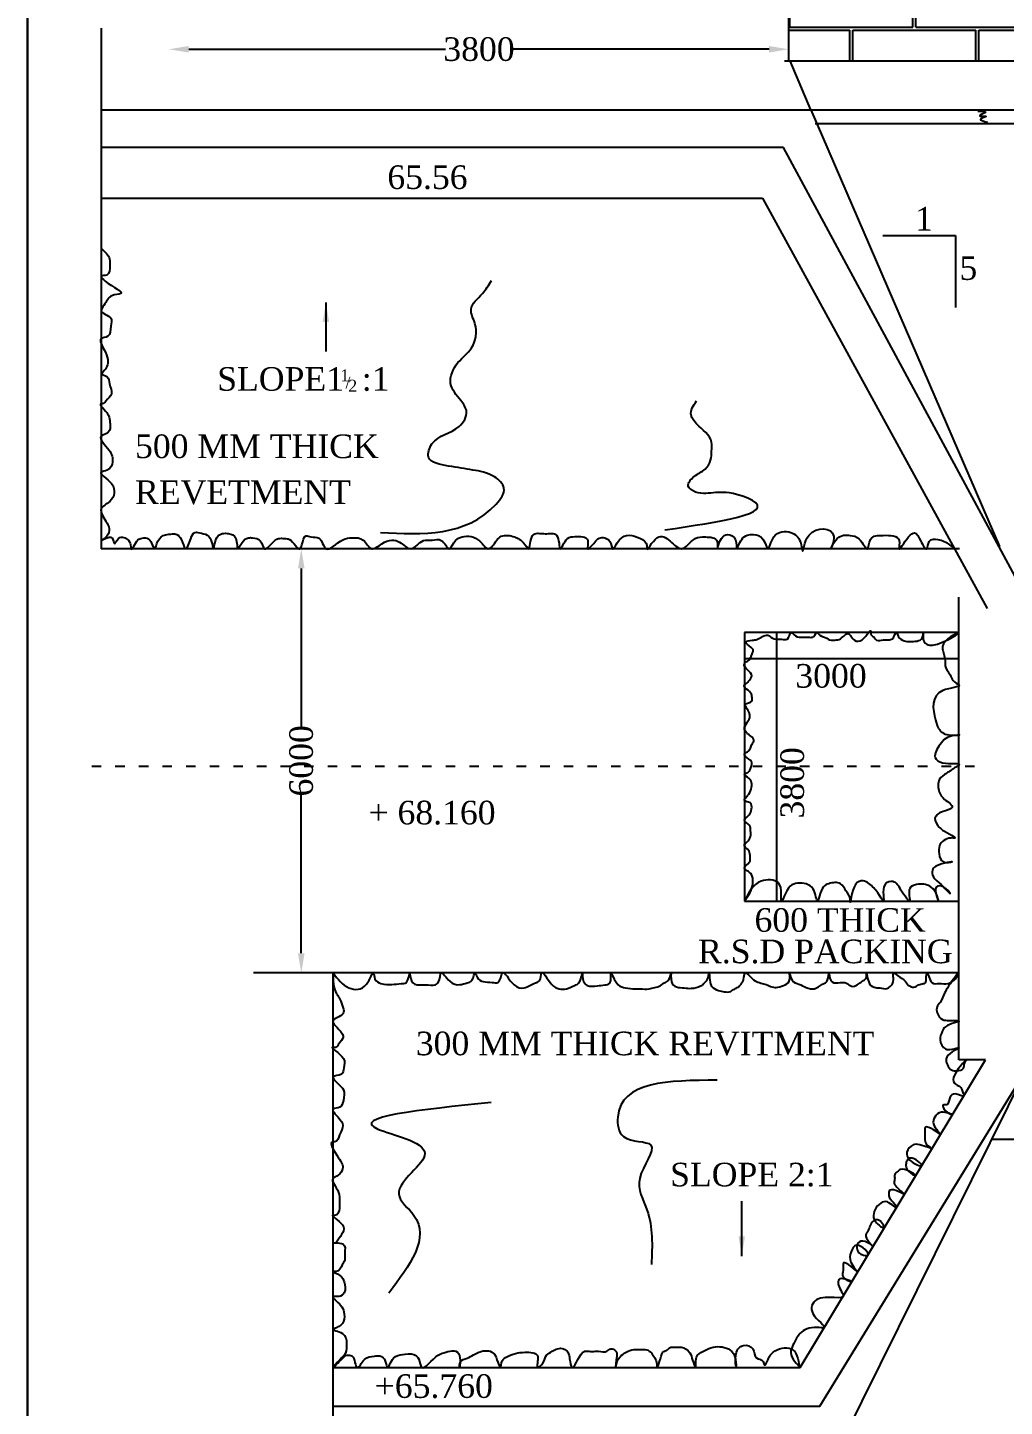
# Model space of a CAD drawing. Header units: millimetres. Extents: x 714 to 94318, y 2537 to 52531.
# Drawn here: x 714 to 13127, y 11307 to 28834 of the extents above; entities that cross this region are included whole.
import ezdxf

# ---------------------------------------------------------------- set-up
doc = ezdxf.new("R2010")
doc.units = ezdxf.units.MM
doc.header["$MEASUREMENT"] = 0
doc.linetypes.add('ACAD_ISO03W100', pattern=[30, 12, -18])
for name, color, linetype in [('DIM', 5, 'Continuous'), ('DO LINE', 3, 'Continuous'), ('DWG.LINE', 10, 'Continuous'), ('HATCH', 2, 'Continuous'), ('TEXT', 7, 'Continuous')]:
    doc.layers.add(name, color=color, linetype=linetype)
doc.layers.add('TITLE', color=7, linetype='Continuous', lineweight=30)
doc.styles.get("Standard").update_dxf_attribs({"font": 'times.ttf', "height": 300})
doc.dimstyles.get("Standard").update_dxf_attribs({"dimtxt": 300, "dimasz": 250, "dimexe": 0.18, "dimexo": 0.0625, "dimgap": 0.09, "dimtad": 0, "dimtih": 1, "dimtoh": 1, "dimdec": 0, "dimzin": 0, "dimdsep": 46, "dimtxsty": 'Standard', "dimcen": 300, "dimclre": 256, "dimclrt": 4, "dimadec": 0, "dimazin": 0, "dimtfac": 1, "dimtdec": 0, "dimtofl": 0, "dimtmove": 0, "dimatfit": 3, "dimfxl": 0, "dimtolj": 1, "dimtzin": 0, "dimarcsym": 0})

# ---------------------------------------------------------------- blocks, each defined once
blk = doc.blocks.new('*D5')
at = {"layer": 'Defpoints', "color": 0, "ltscale": 0.2}
for p in [(4191.599769747903, 22210.0165493227), (4191.599769747903, 16816.98980418322), (4191.599769747903, 16816.98980418322)]:
    blk.add_point(p, dxfattribs=at)
at = {"layer": 'DIM', "lineweight": -2, "ltscale": 0.2}
for p, q in [((4191.599769747904, 22210.0165493227), (4191.779769747905, 22210.0165493227)), ((4191.599769747903, 16816.98980418322), (4191.419769747903, 16816.98980418322))]:
    blk.add_line(p, q, dxfattribs=at)
at = {"layer": 'DIM', "color": 0, "lineweight": -2, "ltscale": 0.2}
for p, q in [((4191.599769747904, 21960.0165493227), (4191.599769747904, 19939.15193666644)), ((4191.599769747903, 17066.98980418322), (4191.599769747904, 19087.85441683948))]:
    blk.add_line(p, q, dxfattribs=at)
at = {"layer": 'DIM', "color": 0, "ltscale": 0.2}
for points in [[(4149.933103081237, 21960.0165493227), (4233.266436414571, 21960.0165493227), (4191.599769747904, 22210.0165493227)], [(4149.933103081236, 17066.98980418322), (4233.26643641457, 17066.98980418322), (4191.599769747903, 16816.98980418322)]]:
    blk.add_solid(points, dxfattribs=at)
at = {"layer": 'DIM', "color": 4, "ltscale": 0.2, "insert": (4191.599769747901, 19513.50317675296), "char_height": 300, "attachment_point": 5, "rotation": 90}
blk.add_mtext('\\A1;6000', dxfattribs=at)
blk = doc.blocks.new('*D26')
at = {"layer": 'Defpoints', "color": 0, "ltscale": 0.2}
for p in [(2512.682348492584, 28558.59366440629), (2512.682348492584, 28558.59366440629), (10386.87279926366, 28558.59366440629)]:
    blk.add_point(p, dxfattribs=at)
at = {"layer": 'DIM', "lineweight": -2, "ltscale": 0.2}
for p, q in [((2512.682348492584, 28558.59366440629), (2512.682348492584, 28558.77366440629)), ((10386.87279926366, 28558.59366440629), (10386.87279926366, 28558.77366440629))]:
    blk.add_line(p, q, dxfattribs=at)
at = {"layer": 'DIM', "color": 0, "lineweight": -2, "ltscale": 0.2}
for p, q in [((2762.682348492584, 28558.59366440629), (6023.588078564495, 28558.59366440629)), ((10136.87279926366, 28558.59366440629), (6875.967069191747, 28558.59366440629))]:
    blk.add_line(p, q, dxfattribs=at)
at = {"layer": 'DIM', "color": 0, "ltscale": 0.2}
for points in [[(2762.682348492584, 28600.26033107296), (2762.682348492584, 28516.92699773962), (2512.682348492584, 28558.59366440629)], [(10136.87279926366, 28600.26033107296), (10136.87279926366, 28516.92699773962), (10386.87279926366, 28558.59366440629)]]:
    blk.add_solid(points, dxfattribs=at)
at = {"layer": 'DIM', "color": 4, "ltscale": 0.2, "insert": (6449.777573878121, 28558.59366440629), "char_height": 300, "attachment_point": 5}
blk.add_mtext('\\A1;3800', dxfattribs=at)

msp = doc.modelspace()

# ---------------------------------------------------------------- hatches: boundary and pattern name
at = {"layer": 'HATCH', "ltscale": 0.2}
h = msp.add_hatch(dxfattribs=at)
h.set_pattern_fill('AR-B816C', color=256, scale=100, style=0)
h.set_pattern_definition([(0, (0, 0), (800, 800), [1562.5, -37.5]), (0, (-800, 37.5), (800, 800), [1562.5, -37.5]), (90, (0, 0), (-799.9999999999999, 800), [-837.5, 762.5]), (90, (-37.5, 0), (-799.9999999999999, 800), [-837.5, 762.5])])
h.paths.add_polyline_path([(24861.96622752261, 34321.30951749459), (10386.87279926366, 34321.30951749459), (10386.87279926366, 28412.62532419915), (24861.96622752261, 28412.62532419915)])

# ---------------------------------------------------------------- linework, layer by layer
at = {"layer": 'DO LINE', "linetype": 'ACAD_ISO03W100', "ltscale": 10}
msp.add_line((12748.61037561134, 19443.23665041848), (1415.148745677114, 19443.23665041848), dxfattribs=at)
at = {"layer": 'DWG.LINE', "ltscale": 0.2}
for p, q in [((10386.87279926366, 28412.62532419915), (10386.87279926366, 43644.58497845074)), ((1649.680527209013, 28826.65173444283), (1649.680527209013, 22210.0165493227)), ((10333.54033493888, 28412.62532419915), (46323.29789634663, 28412.62532419915)), ((10668.76240320748, 27789.88165752278), (10403.03367279068, 28412.62532419915)), ((1649.680527209013, 27789.88165752278), (24861.96622752262, 27789.88165752278)), ((10668.76240320748, 27789.88165752278), (13065.71337441322, 22238.91311794712)), ((10720.14626521038, 27615.66658416604), (24861.96622752262, 27615.66658416604)), ((10318.1533260608, 27308.22654493552), (1649.680527209013, 27308.22654493552)), ((13431.18185313756, 21541.76685776326), (10318.1533260608, 27308.22654493552)), ((1649.680527209013, 26663.89085904355), (10052.03589574306, 26663.89085904355)), ((10052.03589574306, 26663.89085904355), (12909.21784834703, 21450.82057979293)), ((11580.57702069395, 26192.65560590992), (12505.29002445354, 26192.65560590992)), ((12505.29002445354, 26192.65560590992), (12505.29002445354, 25275.25829081408)), ((12556.93934955198, 22210.0165493227), (1649.680527209013, 22210.0165493227)), ((12547.75930898864, 15714.18481080743), (12547.75930898864, 21593.18402643333)), ((12547.75930898864, 21143.77065961424), (9824.73459367227, 21143.77065961424)), ((9824.73459367227, 21143.77065961424), (9824.73459367227, 17728.77349665575)), ((10230.04805719422, 21143.77065961424), (10230.04805719422, 17728.77349665575)), ((9824.73459367227, 20813.79526485183), (12547.75930898864, 20813.79526485183)), ((9824.73459367227, 17728.77349665575), (12547.75930898864, 17728.77349665575)), ((12547.75930898864, 16816.98980418322), (3585.247469197726, 16816.98980418322)), ((4596.250591034739, 10624.08557720788), (4596.250591034739, 16816.98980418322)), ((10529.3983014531, 11804.24984810755), (12887.45400855754, 15714.18481080743)), ((10781.41071949422, 11312.03968817621), (13409.97883468308, 15599.36471136005)), ((10944.89211547136, 10624.08557720788), (13409.97883468308, 15599.36471136005)), ((12887.45400855754, 15714.18481080743), (12547.75930898864, 15714.18481080743)), ((12965.62884953687, 14702.53410814877), (24861.96622752261, 14702.53410814877)), ((4596.250591034739, 11804.24984810755), (10529.3983014531, 11804.24984810755)), ((4596.250591034739, 11312.03968817621), (10781.41071949422, 11312.03968817621))]:
    msp.add_line(p, q, dxfattribs=at)
at = {"layer": 'HATCH', "ltscale": 0.2}
for points in [[(12790.37594973066, 27770.94456243266), (12884.83627133493, 27755.6778383777), (12812.60176170626, 27711.26586220703), (12893.170888755, 27704.32646618121), (12826.49295626182, 27673.7931500667), (12912.61866044605, 27630.76910589937)], [(5196.960542994493, 22418.27024933341), (6666.896086226159, 22778.22525632227), (6767.774268490088, 22979.80018630406), (6645.279565783101, 23123.78218909958), (6371.468034306134, 23210.17142229393), (6061.628474728728, 23260.56507599686), (5809.433760111977, 23375.75077278432), (5852.667097415251, 23541.3301232747), (6198.53438867582, 23764.5022433663), (6292.20666890248, 23951.67894155154), (6219.033712706761, 24092.8557726873), (6089.333404379722, 24308.82877688057), (6183.005684606382, 24575.19559236188), (6355.939330236637, 24762.37213296205), (6399.172667539911, 25071.93348624796), (6348.733724616584, 25251.91106853492), (6492.845244183787, 25453.48599851673), (6608.134341270605, 25619.06519142204)], [(8810.065036267042, 22448.8215801589), (9926.378421553702, 22822.70458512416), (9812.210077885306, 22873.40064455793), (9457.019280138484, 22924.09670399173), (9203.311652152799, 22930.43367202466), (9108.171513971058, 23006.47760359029), (9184.28374308336, 23126.88062655673), (9323.82302740065, 23221.93561980629), (9393.592521350656, 23336.00167473976), (9406.277991675131, 23450.06757208818), (9406.277991675131, 23564.13362702169), (9215.43422622187, 23797.33146623953), (9144.39606667246, 23908.86260789179), (9215.43422622187, 24091.36832730239)], [(9824.73459367227, 17728.77349665575), (10035.19376707764, 17983.54583373471), (10253.99915947375, 17962.21811407816), (10291.35632228147, 17818.25596700024), (10291.35632228147, 17728.77349665575), (10403.42751428741, 17919.56267476507), (10499.48832428025, 17956.88622356029), (10696.94693588174, 17882.23912596985), (10750.31418428541, 17728.77349665575), (10825.02821348369, 17908.89873614427), (10894.40554748324, 17951.55417545736), (11043.83390229696, 17951.55417545736), (11113.21123629657, 17860.9114063133), (11166.57818828302, 17748.94091751272), (11166.57818828302, 17728.77349665575), (11235.95581869979, 17940.89039442161), (11332.01662869263, 17988.87772425258), (11465.43460149318, 17898.23495510852), (11518.80184989684, 17834.25179613891), (11588.17918389646, 17728.77349665575), (11609.52596469101, 17940.89039442161), (11710.92376629967, 17978.21394321683), (11812.32127149118, 17871.57518734905), (11924.39246349712, 17728.77349665575), (11924.39246349712, 17892.90306459068), (12009.78017950983, 17940.89039442161), (12180.55501870095, 17919.56267476507), (12255.26904789917, 17834.25179613891), (12292.62621070689, 17728.77349665575), (12260.60574309784, 17908.89873614427), (12356.66684950783, 17908.89873614427), (12436.71757390472, 17828.91974803596), (12297.96290590556, 17962.21811407816), (12212.57548631, 18063.52482184299), (12217.91218150867, 18138.17176184838), (12265.94243829645, 18180.82720116145), (12463.40134631516, 18228.81468857746), (12351.33015430922, 18228.81468857746), (12297.96290590556, 18330.12139634232), (12303.29960110417, 18436.75999462503), (12447.390964302, 18532.73481187201), (12495.42151750706, 18532.73481187201), (12340.65676391189, 18634.04136205179), (12297.96290590556, 18671.36491084701), (12244.59565750189, 18783.33555723264), (12281.95282030961, 18836.65477758148), (12378.01363030245, 18879.31021689458), (12463.40134631516, 18921.96565620764), (12367.34023990511, 19023.2723639725), (12297.96290590556, 19119.24718121946), (12303.29960110417, 19279.20515743608), (12388.68702069973, 19353.85209744144), (12511.431603103, 19433.83108554975), (12547.75930898864, 19460.49085330922), (12341.36846159975, 19488.95843688134), (12247.78273519437, 19554.95978771921), (12308.33810060355, 19721.79650940635), (12381.73870520585, 19798.79792779882), (12478.99466933339, 19833.63194781021), (12554.23039279674, 19842.79882835742), (12420.27412636811, 19842.79882835742), (12289.98809766158, 19925.30043811223), (12249.61755763827, 20033.46934491629), (12343.44308555528, 20407.23006387468), (12547.75930898864, 20478.73144848985), (12473.72911426181, 20533.73257418809), (12437.02881196066, 20605.23395880326), (12396.65856835456, 20669.40196504872), (12374.63832769042, 20722.56974615451), (12372.80320882931, 20779.40405886012), (12343.29695187759, 20921.39702302357), (12341.46183301654, 20969.06461276702), (12547.75930898864, 21143.77065961424), (12277.23622988519, 20998.39844141604), (12130.4350206806, 21000.23178600846), (12095.5698372405, 21064.39979225391), (12095.5698372405, 21143.77065961424), (12082.72459804738, 21079.06670657842), (12016.66417247214, 21036.89930819735), (11923.07814964961, 21029.56577224255), (11851.51266390836, 21038.73265278977), (11781.78200061101, 21088.23358712564), (11770.77188027895, 21112.06738199736), (11756.09181864193, 21143.77065961424), (11702.87633584265, 21066.23313684636), (11653.33079434838, 21051.56622252185), (11589.10519121704, 21049.7328779294), (11502.85964383878, 21047.89937575193), (11466.15934153763, 21088.23358712564), (11431.29386168037, 21121.2342625446), (11427.62392037542, 21156.06828255596), (11294.89422830421, 21038.7361196611), (11203.14362075995, 21060.73641235533), (11175.61831992975, 21095.57043236672), (11148.09301909962, 21128.57110778565), (11043.49717236217, 21066.23660371767), (10971.93139020377, 21047.90284262324), (10924.22096757049, 21047.90284262324), (10850.8203629682, 21080.90351804218), (10760.90457786783, 21130.40445237808), (10751.72957639681, 21143.77065961424), (10705.85427262465, 21095.57043236672), (10650.80367096432, 21084.57036481213), (10566.39294602996, 21086.40370940455), (10470.97210076352, 21102.90396832148), (10414.08667665929, 21143.77065961424), (10370.9541212027, 21061.87307339584), (10295.10570339498, 21060.58859756868), (10201.25912985706, 21063.15754922296), (10120.2684665313, 21109.39647280905), (9981.426948293636, 21056.73548525741), (9919.71970566042, 21047.74446963758), (9843.8712878527, 21024.62500784453), (9908.149653244938, 20955.26662246542), (9935.14673863165, 20920.58750856842), (9924.861951178464, 20887.19271291347), (9906.864091865427, 20838.38483767313), (9881.152864275442, 20792.14591408704), (9833.586796816671, 20762.60438832847), (9824.73459367227, 20751.04473622446), (9863.659210612997, 20668.80156596866), (9917.138801133959, 20592.76425297558), (9886.285031608772, 20539.3326744787), (9841.033093200007, 20492.06613871391), (9824.73459367227, 20479.73589566469), (9913.020677028515, 20360.00576090606), (9919.191490216996, 20333.28989286508), (9915.07751595229, 20271.63804727868), (9838.971808018337, 20234.6468453758), (9886.160536386364, 20121.43584697993), (9891.793945198355, 20077.44455911004), (9884.014179469377, 20041.40658923736), (9864.918094444845, 20018.79455133874), (9852.894523719267, 19992.64929880141), (9824.73459367227, 19935.9021306342), (9861.346860066173, 19860.76919830262), (9888.223007236898, 19838.86377181474), (9940.560205884103, 19781.62682927985), (9937.023948734568, 19749.12207404594), (9924.269709620625, 19732.67964884616), (9903.051870306372, 19687.45557304891), (9875.468471705739, 19637.28505979149), (9824.73459367227, 19603.24952328103), (9880.658736809506, 19534.58908213436), (9913.16295728262, 19503.6983130888), (9906.78287355369, 19436.85403976295), (9891.719840899284, 19393.28996499174), (9853.666097680747, 19359.23079072224), (9824.73459367227, 19342.59721484422), (9883.793348658306, 19289.27894000575), (9917.090485131019, 19217.99234382788), (9914.71203354944, 19179.18071930751), (9879.029627899756, 19090.22552857504), (9844.527555524895, 19051.69913301399), (9824.73459367227, 19009.11728592409), (9895.265879816317, 18978.70163583558), (9913.531700274558, 18903.6764916853), (9887.147902066587, 18828.65134753502), (9840.472568282159, 18787.2759716674), (9824.73459367227, 18760.91593069275), (9885.122186948429, 18696.02917898691), (9901.35843886499, 18618.97638786476), (9901.35843886499, 18552.06198918706), (9870.921431917523, 18498.77349792499), (9836.419655959879, 18462.2747493358), (9824.73459367227, 18452.13619930629), (9881.12915089971, 18366.51330226057), (9895.335834274592, 18293.51580508219), (9895.335834274592, 18238.76776099092), (9868.951739649405, 18206.32446393053), (9824.73459367227, 18151.57641983926), (9856.81404830335, 18116.72790200234), (9913.640781802766, 18068.06295641174), (9929.877033719327, 17974.78851675941), (9927.84746517759, 17942.34506211395), (9824.73459367227, 17728.77349665575)], [(4596.250591034739, 16816.98980418322), (4797.8668014984, 16629.16480105958), (5021.585605337052, 16675.48488095176), (5111.121976426453, 16816.98980418322), (5128.537672366307, 16739.97026350882), (5204.006083328626, 16683.90323246218), (5343.332243681944, 16670.36982747697), (5459.437080892443, 16681.96982135641), (5527.165149612934, 16697.43663744739), (5569.736883734528, 16816.98980418322), (5592.957910460071, 16716.77011816486), (5633.594929542684, 16676.1699032092), (5770.985782022588, 16668.4364163712), (5896.766269348329, 16668.4364163712), (5937.402992013725, 16703.23671317965), (5970.299372437294, 16816.98980418322), (6077.465156264952, 16711.0480470375), (6207.115962920245, 16668.51442097608), (6298.064761949063, 16689.78115521427), (6359.987499883864, 16722.64804091695), (6402.559234005399, 16816.98980418322), (6425.780260730942, 16765.18182456342), (6503.183683149458, 16707.18138241101), (6617.353805321036, 16697.51464205227), (6690.886908410001, 16697.51464205227), (6747.004315559112, 16816.98980418322), (6894.95325214701, 16666.72929741212), (7024.604058802302, 16628.06233597719), (7167.800242067897, 16691.86285386185), (7218.112318431318, 16716.99641031155), (7245.203664486413, 16816.98980418322), (7375.596403383533, 16670.58114904293), (7561.364320770721, 16616.44737151702), (7667.794100700412, 16658.98099757842), (7721.976496393385, 16693.78129438686), (7762.61321905878, 16816.98980418322), (7780.028914998635, 16709.24811047787), (7826.470968449721, 16658.98099757842), (7952.251455775462, 16655.11433295195), (8047.070574133832, 16664.78107331067), (8110.928323524771, 16687.98121865463), (8124.473996552289, 16816.98980418322), (8220.258545718389, 16666.78114289697), (8311.207344747207, 16630.04743498276), (8436.987832072948, 16614.58077647683), (8498.910570007749, 16614.58077647683), (8611.145384305972, 16614.58077647683), (8682.74347593874, 16631.98084608853), (8756.27687544492, 16659.04765605897), (8787.238244412292, 16682.2478014029), (8847.225674473739, 16713.18143358489), (8862.706358957454, 16732.51491430236), (8889.797705012548, 16816.98980418322), (8896.028987309022, 16705.45172878832), (9056.641162931686, 16626.18455239772), (9151.460281289998, 16622.31773018619), (9265.630107044417, 16653.25136236817), (9302.396806797478, 16676.4515077121), (9329.487856435357, 16705.45172878832), (9346.903848792426, 16720.9185448793), (9354.644191034255, 16736.38536097028), (9373.994898430305, 16816.98980418322), (9383.670252128271, 16726.71862061156), (9408.826290310011, 16643.58462200942), (9492.035043514159, 16595.25092021577), (9565.568146603124, 16577.85085060407), (9648.77689980733, 16583.65076875125), (9695.218953258416, 16612.65098982747), (9743.5960181657, 16637.78454627717), (9759.076702649356, 16649.38469774168), (9786.167752287234, 16682.25158344436), (9797.778413858614, 16699.65165305606), (9813.259098342329, 16734.45194986451), (9828.739782826044, 16816.98980418322), (9940.277423879015, 16730.95261601376), (10083.47360714461, 16674.88542738208), (10226.6697904102, 16632.35180132065), (10317.61888585624, 16659.4186112911), (10393.08700040134, 16711.61913529629), (10393.08700040134, 16816.98980418322), (10427.91868869826, 16727.08579380222), (10514.99746481481, 16674.88542738208), (10607.88127529976, 16634.28521242645), (10714.31105522951, 16616.88498522967), (10813.00019650016, 16672.95217386135), (10851.70190770942, 16692.28565457882), (10880.72826522065, 16729.01920490799), (10896.20894970436, 16816.98980418322), (10920.55102626554, 16723.17090814727), (11121.79992455366, 16688.37061133882), (11181.78765103227, 16649.70364990388), (11257.25576557737, 16665.17046599486), (11301.76280757232, 16698.03735169754), (11344.33454169391, 16727.03757277376), (11373.36089920514, 16765.70453420869), (11373.36089920514, 16816.98980418322), (11413.99762187054, 16680.63728208587), (11493.3360557452, 16630.37016918641), (11543.64842852583, 16626.50350455992), (11630.72720464232, 16618.77017530697), (11673.29893876391, 16643.90357417162), (11698.45497694559, 16670.97054172712), (11713.93566142931, 16713.50416778855), (11715.87067288544, 16750.23771811769), (11715.87067288544, 16816.98980418322), (11768.11805712222, 16785.03801492616), (11870.67751772242, 16707.70409205629), (11919.0545826297, 16651.63706100965), (11975.17198977881, 16638.10365602444), (12008.06837020238, 16649.70364990388), (12066.12108522485, 16676.77061745938), (12120.30348091776, 16692.23727596531), (12131.91384607193, 16717.37083241501), (12131.91384607193, 16759.90445847643), (12143.52450764331, 16816.98980418322), (12204.57992886228, 16694.17068707108), (12295.52902430831, 16684.50394671233), (12411.63415793609, 16682.57053560656), (12460.01122284331, 16705.77083853557), (12504.51796842105, 16742.50438886473), (12547.75930898864, 16816.98980418322), (12417.43919230456, 16649.70364990388), (12367.12711594114, 16560.76973315456), (12309.07469733589, 16442.83543774401), (12270.36498286232, 16386.09299712861), (12272.29999431851, 16310.69232777946), (12340.02806303895, 16225.6250756566), (12417.43118904025, 16214.02492419211), (12489.02928067307, 16214.02492419211), (12547.75930898864, 16206.29159493916), (12376.83774328546, 16134.16034283765), (12336.20102062006, 16074.22664716453), (12309.10967456503, 15967.89250321846), (12376.83774328546, 15851.89161891368), (12458.11118861631, 15848.02495428719), (12547.75930898864, 15865.42502389889), (12396.3325094388, 15748.64866351197), (12402.13784022449, 15648.11459529816), (12454.38522446126, 15584.3140774135), (12524.04830463795, 15572.71408353405), (12605.32174996875, 15605.58096923673), (12622.7374459086, 15673.24815174789), (12641.18357875662, 15703.16104349095), (12493.12428423722, 15519.9199366064), (12491.18927278108, 15417.4526148719), (12541.5013491445, 15384.58572916919), (12566.65738732618, 15367.18550197245), (12584.07337968325, 15336.25202737554), (12609.34548887581, 15253.04802712069), (12500.8646264791, 15280.18483874385), (12431.20154630247, 15227.9844723237), (12392.49983509321, 15140.98380909511), (12351.76440550148, 15140.33440106129), (12374.98543222703, 15068.80055392368), (12465.35698380162, 15014.29807370769), (12326.6083673198, 15047.53366210044), (12241.46460265946, 14983.73314421577), (12225.98391817574, 14898.66589209295), (12315.12175029122, 14765.19030650696), (12121.39488903381, 14853.48278841141), (12115.58955824812, 14774.21545443579), (12146.55092721555, 14629.21434905479), (12206.36209614115, 14584.85395015571), (12051.73180885718, 14633.08117126633), (11966.58804419683, 14631.14776016056), (11887.24961032218, 14538.3470211997), (11924.0163100753, 14439.74636409167), (12075.32862366475, 14367.58497140517), (11931.67158058181, 14464.3417675602), (11906.51554240013, 14454.67502720145), (11879.42449276225, 14410.20814761933), (11877.48918488889, 14352.20770546695), (11906.51554240013, 14296.14051683524), (11998.70841374502, 14240.53961080916), (11827.17710852547, 14323.20748439073), (11792.34571664577, 14313.54074403201), (11774.9297242887, 14298.073927941), (11732.3579901671, 14257.47355540033), (11732.3579901671, 14207.20660008595), (11724.35887571308, 14154.41245315829), (11759.19056401, 14094.47875748517), (11854.99720289721, 14002.24944398534), (11670.08192293457, 14055.12897998362), (11668.14691147843, 13958.46157639631), (11733.9396723255, 13879.19424242066), (11755.67284837504, 13837.55792918195), (11639.12055396719, 13906.26120997616), (11555.9120971802, 13892.72780499092), (11464.96300173417, 13709.05973817501), (11488.18402845971, 13658.79262527556), (11597.92601501909, 13575.9950419544), (11519.04491199763, 13679.2950719709), (11459.05718551902, 13661.89500235923), (11385.52408243006, 13528.49389085767), (11366.17307861685, 13491.7603405285), (11457.28444663771, 13342.79470501302), (11356.49772491882, 13402.82626619414), (11263.61361801665, 13381.55953195595), (11267.48393734614, 13271.3587233834), (11315.86100225343, 13238.49183768072), (11388.77523324424, 13229.19833495816), (11251.81769569771, 13357.68397704323), (11178.28429619153, 13270.68331381463), (11176.34928473533, 13141.14902452461), (11260.65200683816, 13016.75488803291), (11083.46517783316, 13131.48228416589), (11077.66014346469, 13038.68154520504), (11075.72483559133, 12953.61429308221), (11185.96496313601, 12892.91494542599), (11037.02312438207, 12928.48073663248), (11046.69877449726, 12783.47963125148), (11082.1767575456, 12720.82183815495), (10743.04722030577, 12664.71375947731), (10692.32015986781, 12487.32845143357), (10834.7555467772, 12310.5682383005), (10743.04722030577, 12309.94298580475), (10527.45706523582, 12233.92080097747), (10451.36647457886, 12107.2168969569), (10413.32132745895, 12018.52424293503), (10529.3983014531, 11804.24984810755)], [(4596.250591034739, 16816.98980418311), (4641.046987482638, 16553.03734941198), (4669.446126206953, 16508.45023242879), (4712.044834293367, 16407.11578969331), (4730.301465818542, 16313.88799521883), (4667.417743334023, 16259.16737092807), (4596.250591034739, 16214.58025394488), (4707.554410189565, 16053.24687532132), (4723.782362424652, 16001.36357004262), (4668.606969124754, 15917.05335654985), (4626.414056179812, 15871.65546443104), (4596.250591034739, 15871.65546443104), (4727.213391469559, 15731.22968369303), (4730.459159766906, 15611.24977661369), (4701.248430759646, 15530.18219090832), (4596.250591034739, 15497.75512510914), (4659.124879438605, 15409.41798298349), (4727.282753093459, 15331.59302506549), (4727.282753093459, 15195.3996638791), (4681.84407185117, 15111.08929280128), (4596.250591034739, 15085.14779774699), (4659.220622192952, 14983.80248164234), (4720.887255670328, 14880.03602867009), (4678.694342725386, 14760.05612159075), (4617.02770924801, 14669.26049493815), (4596.250591034739, 14669.26049493815), (4662.462833483936, 14470.57189292222), (4717.638226783834, 14327.89296099092), (4662.462833483936, 14246.82537528555), (4596.250591034739, 14207.91305391162), (4662.472615251376, 14038.35893544334), (4678.700567486463, 13895.68000351204), (4672.209327308985, 13798.39896369961), (4626.770646066696, 13736.78761747372), (4596.250591034739, 13736.78761747372), (4714.408761432278, 13615.76213351879), (4655.987896252249, 13421.19989630883), (4617.040455187438, 13382.28757493489), (4596.250591034739, 13382.28757493489), (4720.900001609756, 13372.55937640261), (4743.61949043948, 13252.5794693233), (4743.61949043948, 13165.02647045808), (4711.163289552147, 13106.65790960463), (4636.514175719814, 13022.34753852678), (4596.250591034739, 13022.34753852678), (4681.999098044704, 12972.84203422416), (4737.174491344602, 12891.77444851876), (4737.174491344602, 12752.33830195994), (4669.016617689806, 12703.69778205373), (4596.250591034739, 12703.69778205373), (4691.775233589404, 12592.85449919003), (4733.968442951562, 12508.54428569725), (4727.477202774084, 12388.56437861791), (4639.845608586853, 12307.49679291251), (4596.250591034739, 12291.28333880546), (4714.444924330222, 12235.1739173776), (4766.374845749931, 12108.70859713844), (4753.392365395033, 11985.48590468668), (4681.988723442832, 11901.1756911939), (4596.250591034739, 11804.24984810755), (4711.199156032875, 11914.14635992851), (4776.111557807541, 11959.54425204732), (4834.532719404786, 11949.81621110011), (4873.47986405238, 11865.50584002226), (4902.690593059581, 11804.24984810754), (4993.567659127002, 11904.41831898128), (5123.392166259175, 11946.57342572766), (5191.550336331187, 11949.81621110011), (5259.708209986042, 11881.71945171439), (5285.67287427868, 11804.24984810754), (5363.567756408302, 11920.63177308833), (5477.164311305445, 11966.02966520717), (5619.971298792574, 11969.27229299454), (5684.883700567239, 11907.66094676865), (5720.585373334761, 11804.24984810755), (5931.550234476686, 11959.54425204732), (6002.95387642883, 11988.72853247405), (6191.19924874109, 11979.00049152682), (6200.936257215857, 11804.24984810755), (6210.672969273466, 11868.74862539471), (6298.304563460697, 11920.63177308833), (6379.44491747045, 11962.78687983472), (6522.251904957579, 12014.67018511338), (6613.129267442157, 11998.45673100633), (6668.304660742055, 11933.60259940798), (6678.041372799664, 11901.1756911939), (6723.480054041953, 11804.24984810755), (6744.778222416353, 11884.96207950177), (6803.199384013598, 11936.84538478043), (6913.550170613395, 11982.24311931423), (7033.637965687958, 11995.21394563388), (7195.918673707463, 11940.08801256784), (7195.918673707463, 11804.24984810755), (7260.831075482187, 11859.02042686244), (7309.515228604607, 11959.54425204732), (7380.91887055675, 12008.18477195356), (7449.076744211605, 12040.61183775272), (7523.725858043879, 12040.61183775272), (7578.901251343777, 11995.21394563388), (7601.620443756285, 11910.9037321411), (7630.831172763545, 11804.24984810755), (7771.100829051982, 11995.25113570812), (7790.574549584417, 12008.2219620278), (7848.995711181604, 12008.2219620278), (7926.890296894067, 12008.2219620278), (7969.083506256226, 12008.2219620278), (8076.188820975833, 12008.2219620278), (8124.872974098253, 12040.64902782696), (8186.539607575629, 12014.70737518763), (8199.522087930585, 11940.12520264208), (8183.293839278282, 11804.24984810755), (8222.241280343093, 11910.94092221535), (8296.890394175425, 11982.28030938847), (8394.258996837423, 12027.67820150731), (8498.118543259741, 12030.92098687973), (8582.504369149683, 12027.67820150731), (8683.118443691812, 11923.91174853503), (8709.083404401725, 11846.08694820208), (8709.083404401725, 11804.24984810755), (8775.012220741832, 11972.53981922148), (8787.994701096788, 11998.48147186081), (8846.415862693975, 12027.66575228752), (8869.13505510654, 12050.36461955443), (8953.52117741364, 12060.0928180867), (9008.696570713539, 12060.0928180867), (9021.679051068495, 12060.0928180867), (9128.784365788102, 11988.75327332853), (9164.486038555566, 11894.71501888853), (9203.433479620435, 11804.24984810755), (9213.170191677986, 11933.62734026246), (9294.310545687797, 12004.96688502064), (9398.170388527273, 12053.60740492685), (9618.871961726865, 12037.39379323475), (9696.766843856487, 11949.8409519546), (9716.240564388863, 11820.13284634298), (9716.240564388863, 11975.78244700885), (9810.363398753572, 12082.79168535359), (9930.450897410978, 12037.39379323475), (9975.889578653267, 11923.89929931526), (10060.27570096037, 11878.50140719643), (10076.50365319545, 11833.10367266263), (10123.50208172359, 11904.81007544138), (10188.4141870811, 11998.84848746643), (10418.69014393599, 12038.99829919237), (10522.96439606911, 11811.27538703898)], [(9475.301699959731, 15454.56563002645), (8212.864715178788, 14984.66793879395), (8287.125818901346, 14737.35347228241), (8633.676944633364, 14630.18381234622), (8493.406399093277, 14209.74907745008), (8584.169640957378, 13805.80199466602), (8641.928310121293, 13113.32123629763)], [(6605.858450038941, 15169.56154462442), (5165.699199824594, 14832.05437190129), (5761.948910965002, 14523.16527648293), (5430.699137313059, 14008.35001239565), (5622.088013989909, 13736.23354840142), (5305.402402851323, 12747.72342346678)]]:
    msp.add_spline(points, degree=3, dxfattribs=at)
at = {"layer": 'HATCH', "linetype": 'ByBlock', "ltscale": 0.2}
msp.add_spline([(1649.680527209013, 26029.87371631013), (1756.099997507525, 25892.52647198236), (1758.427441090345, 25811.14375773893), (1718.862732815207, 25687.90663078183), (1649.680527209013, 25676.2804591551), (1700.244100469048, 25611.17419033166), (1898.065809212043, 25453.05854849436), (1784.02748786856, 25425.15593144769), (1683.95291170571, 25301.91880449059), (1649.680527209013, 25236.81253566709), (1772.389353638166, 25140.06336044183), (1772.389353638166, 25040.07857673819), (1732.824645363027, 24909.86603909126), (1649.680527209013, 24877.31266110763), (1686.278522655717, 24740.12422562722), (1732.824645363027, 24616.88709867012), (1688.562899369164, 24474.00395329623), (1658.307965425309, 24432.15002772619), (1721.145276895841, 24397.27151284605), (1756.055098005338, 24304.26262697589), (1779.328617517138, 24178.70036312216), (1709.508975298144, 24085.69099010836), (1660.635409008129, 24050.81247522816), (1649.680527209013, 24050.81247522816), (1718.829745425843, 23942.91501634923), (1749.084679369698, 23880.13388442236), (1763.048424550216, 23798.75068303529), (1739.775821354822, 23689.4653517452), (1649.680527209013, 23640.63552834169), (1749.12224834098, 23462.79348937655), (1793.34184378176, 23313.97936941305), (1725.84964514547, 23207.01868787588), (1649.680527209013, 23183.76634462241), (1781.116350757307, 23037.35481740441), (1757.283878259128, 22811.15694585926), (1649.680527209013, 22715.91548039613), (1709.62076589535, 22561.1484643764), (1721.536543986294, 22370.66602059396), (1649.680527209013, 22311.1399828936), (1787.07423980278, 22346.85541065631), (1816.863685030141, 22275.42455513088), (1870.484686439275, 22340.90300174378), (1995.601272710366, 22317.09239180619), (2025.390717937727, 22233.75623131188), (2031.348606983199, 22210.0165493227), (2114.991797977942, 22321.41822789289), (2167.807357296813, 22344.3612348946), (2250.47558767267, 22335.18393466517), (2328.551240396104, 22210.0165493227), (2369.885355583974, 22305.35856142099), (2466.331318916986, 22387.95231491118), (2555.88841577142, 22397.12961514061), (2611.000263916561, 22392.54120859772), (2725.817454175442, 22210.0165493227), (2787.819085115567, 22335.18393466517), (2840.634644434438, 22417.77817529911), (2923.302874810295, 22406.30691537005), (3017.452549317037, 22367.30375475268), (3077.156975114602, 22210.0165493227), (3121.81823504623, 22355.69171029335), (3188.411527322372, 22401.57723715319), (3268.783468871959, 22401.57723715319), (3358.340565726394, 22344.22045036434), (3385.89694795711, 22210.0165493227), (3438.712507275981, 22289.15762327507), (3519.084448825684, 22348.80885690718), (3571.900008144556, 22348.80885690718), (3670.643176620128, 22312.10063027684), (3725.755024765268, 22210.0165493227), (3857.174951353692, 22314.27572691278), (3903.101644193986, 22339.51269361412), (3976.583802948706, 22339.51269361412), (4043.178011541138, 22328.04143368511), (4174.069223583443, 22210.0165493227), (4199.329316988005, 22259.2128998235), (4252.144876306877, 22373.92696054489), (4311.849302104441, 22362.45570061589), (4417.481337058591, 22344.10110015702), (4502.445856260601, 22210.0165493227), (4719.15376173018, 22323.54266158363), (4840.399827649351, 22349.23851765366), (4980.017120494507, 22319.87154663441), (5082.893792120507, 22210.0165493227), (5215.162227668799, 22272.15046229993), (5343.757150884834, 22319.87154663441), (5439.28496521397, 22294.17569056439), (5586.2501990397, 22210.0165493227), (5745.516063832212, 22312.49472953292), (5855.740676438785, 22319.83598514402), (5969.638801377383, 22316.1653573385), (6072.514556687092, 22210.0165493227), (6153.345572738675, 22316.1653573385), (6234.176588790258, 22360.2153267237), (6458.299326335429, 22308.82361458364), (6568.523938942002, 22210.0165493227), (6671.399694251595, 22312.49472953292), (6733.860399693716, 22367.5570694785), (6899.195944128907, 22360.2153267237), (7016.768497716053, 22283.12775851367), (7079.229203158057, 22210.0165493227), (7130.667538971058, 22378.56944003887), (7292.32957107434, 22400.59466830333), (7435.620376251522, 22382.24055498815), (7483.38428341609, 22210.0165493227), (7573.553479606402, 22338.65239783382), (7666.697038737708, 22364.50267845782), (7832.286402807804, 22312.80260435352), (7832.286402807804, 22210.0165493227), (7920.255523390952, 22292.12237985432), (7977.176180052804, 22343.82245395862), (8111.717080201488, 22302.46249210392), (8147.93998267094, 22210.0165493227), (8235.90910325409, 22323.14271660312), (8494.64202645549, 22343.82245395862), (8582.610230722232, 22250.76241799962), (8582.610230722232, 22210.0165493227), (8711.976692322874, 22348.99251008342), (8877.56605639297, 22307.63254822872), (9022.45583363797, 22210.0165493227), (9198.394074804266, 22338.65239783382), (9327.760536404909, 22359.33262233302), (9477.824752198067, 22297.29243597912), (9477.824752198067, 22210.0165493227), (9529.571886628168, 22338.65239783382), (9607.19121379871, 22390.35247193812), (9710.684566342505, 22323.14271660312), (9726.20879830315, 22210.0165493227), (9788.303893513046, 22328.31277272792), (9938.369025622495, 22390.35247193812), (10057.38569381065, 22333.48234170902), (10119.48170533695, 22210.0165493227), (10197.1019488239, 22359.33262233302), (10414.43661469128, 22416.20275256212), (10533.45419919584, 22297.29243597912), (10559.32730825269, 22183.55217552092), (10642.12199028768, 22380.01284683222), (10957.77557015093, 22364.50267845782), (10921.55266768148, 22210.0165493227), (11002.24990154291, 22338.61293919384), (11167.83834929659, 22379.97290104855), (11281.68057893659, 22333.44288306904), (11385.17393148039, 22210.0165493227), (11426.571272498, 22328.27282694425), (11586.98528170353, 22379.97290104855), (11788.79663192679, 22312.76265856985), (11788.79663192679, 22210.0165493227), (11907.81330011482, 22359.29316369304), (11985.43354360177, 22410.99323779735), (12063.05287077243, 22307.59308958874), (12140.67311425938, 22210.01654932269), (12171.72066186427, 22302.42303346394), (12280.38845295622, 22328.27282694425), (12363.18221867492, 22302.42303346394), (12493.11737272829, 22210.0165493227)], degree=3, dxfattribs=at)
at = {"layer": 'TITLE', "linetype": 'ByBlock', "ltscale": 0.2}
msp.add_line((713.835897752957, 2536.960201507347), (713.835897752957, 52530.58669478701), dxfattribs=at)

# ---------------------------------------------------------------- texts
at = {"layer": 'TEXT', "ltscale": 0.2}
for s, height, p in [('65.56', 300, (5285.501417123964, 26782.84770837163)), ('1', 300, (11992.32080676705, 26254.46932044793)), ('5', 300, (12555.30088728968, 25627.44810373352)), ('SLOPE1  :1', 300, (3123.157686867595, 24218.36475584014)), ('1', 150, (4687.427753258369, 24339.21238475722)), ('/', 150, (4753.515764961823, 24246.18622573417)), ('2', 150, (4789.019442720841, 24207.3783679093)), ('500 MM THICK', 300, (2079.312463829312, 23362.24579365169)), ('REVETMENT', 300, (2079.312463829312, 22778.5283194323)), ('3000', 300, (10469.894398008, 20444.28975672227)), ('+ 68.160', 300, (5045.844358318445, 18706.04516769281)), ('600 THICK', 300, (9951.165576925927, 17340.56731435476)), ('R.S.D PACKING', 300, (9233.254321322212, 16941.28597734083)), ('300 MM THICK REVITMENT', 300, (5646.937853208045, 15771.46414372354)), ('SLOPE 2:1', 300, (8878.465379188303, 14105.01331877141)), ('+65.760', 300, (5124.724050900433, 11416.06630011855))]:
    msp.add_text(s, height=height, dxfattribs=at).set_placement(p)
msp.add_text('3800', height=300, rotation=90, dxfattribs=at).set_placement((10579.69647977922, 18780.6872008673))

# ---------------------------------------------------------------- dimensions: what is measured, and where the dimension line sits
at = {"layer": 'DIM', "ltscale": 0.2}
dim = msp.add_aligned_dim(p1=(10386.87279926366, 28558.59366440629), p2=(2512.682348492584, 28558.59366440629), distance=0, text='3800', dimstyle='Standard', dxfattribs=at)
dim.commit()
dim.dimension.update_dxf_attribs({"geometry": '*D26', "text_midpoint": (6449.777573878121, 28558.59366440629)})
dim = msp.add_aligned_dim(p1=(4191.599769747903, 22210.0165493227), p2=(4191.599769747903, 16816.98980418322), distance=0, text='6000', dimstyle='Standard', dxfattribs=at)
dim.commit()
dim.dimension.update_dxf_attribs({"geometry": '*D5', "text_midpoint": (4191.599769747901, 19513.50317675296), "text_rotation": 90})

# ---------------------------------------------------------------- leaders
for points in [[(4504.798674706166, 25341.08956227505), (4504.798674706166, 24716.39133322846)], [(9789.277947931754, 13218.41771351217), (9789.277947931754, 13917.31612061107)]]:
    msp.add_leader(points, dimstyle='Standard', override={"dimgap": 0.09, "dimtad": 0}, dxfattribs=at)

doc.saveas('drawing.dxf')
